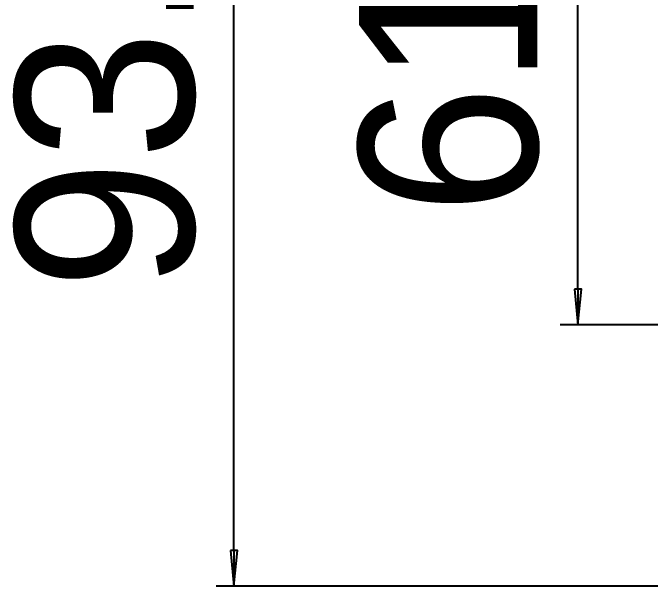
# Model space of a CAD drawing. Header units: millimetres. Extents: x 3118 to 4801, y 919 to 1849.
# Drawn here: x 3209.2 to 3262.8, y 1548.7 to 1597 of the extents above; entities that cross this region are included whole.
import ezdxf

# ---------------------------------------------------------------- set-up
doc = ezdxf.new("R2010")
doc.units = ezdxf.units.MM
doc.header["$LTSCALE"] = 1.8
doc.layers.add('치수(ISO)', color=7, linetype='Continuous', lineweight=25)
doc.styles.add('레이블 문자 (JIS)', font='')
doc.styles.get('레이블 문자 (JIS)').set_extended_font_data('Gulim')
doc.dimstyles.new('복사 대상기본값 (JIS)', dxfattribs={"dimscale": 1.5, "dimtxt": 3, "dimasz": 2, "dimexe": 1, "dimexo": 0.5, "dimgap": 0.8, "dimtad": 1, "dimdsep": 46, "dimtxsty": '레이블 문자 (JIS)', "dimblk": 'Filled-1', "dimcen": 0.09, "dimdle": 10, "dimclrd": 256, "dimclre": 256, "dimclrt": 256, "dimazin": 2, "dimtfac": 0.666667, "dimtmove": 0, "dimatfit": 3, "dimldrblk": 'OPEN', "dimfxl": 1, "dimtolj": 1, "dimtzin": 0, "dimlwd": -1, "dimlwe": -1, "dimarcsym": 0})

# ---------------------------------------------------------------- blocks, each defined once
blk = doc.blocks.new('Filled-1')
at = {"color": 0}
for p, q in [((0, 0), (-1, 0.1)), ((-1, 0.1), (-1, -0.1)), ((-1, 0), (0, 0)), ((-1, -0.1), (0, 0))]:
    blk.add_line(p, q, dxfattribs=at)
at = {"color": 0, "flags": 128}
blk.add_lwpolyline([(-1, -0.1), (0, 0), (-1, 0.1), (-1, -0.1)], dxfattribs=at)
at = {"color": 0}
blk.add_solid([(-1, -0.1), (0, 0), (-1, 0.1), (-1, -0.1)], dxfattribs=at)
blk = doc.blocks.new('*D653')
at = {"layer": 'Defpoints', "color": 0}
for p in [(3256.751, 1632.327), (3301.46, 1632.327), (3301.46, 1570.727)]:
    blk.add_point(p, dxfattribs=at)
at = {"layer": '치수(ISO)'}
for p, q in [((3300.71, 1632.327), (3255.251, 1632.327)), ((3256.751, 1573.727), (3256.751, 1629.327)), ((3300.71, 1570.727), (3255.251, 1570.727))]:
    blk.add_line(p, q, dxfattribs=at)
at = {"layer": '치수(ISO)', "linetype": 'ByBlock', "xscale": 3, "yscale": 3, "zscale": 3}
for p, rotation in [((3256.751, 1632.327), 90), ((3256.751, 1570.727), 270)]:
    blk.add_blockref('Filled-1', p, dxfattribs=dict(at, rotation=rotation))
at = {"layer": '치수(ISO)', "insert": (3238.332, 1599.061), "char_height": 15, "attachment_point": 2, "rotation": 90, "style": '레이블 문자 (JIS)'}
blk.add_mtext('\\A1;61.6', dxfattribs=at)
blk = doc.blocks.new('_Open')
at = {"color": 0, "linetype": 'ByBlock', "lineweight": -2}
for p, q in [((-1, 0.167), (0, 0)), ((-1, -0.167), (0, 0)), ((0, 0), (-1, 0))]:
    blk.add_line(p, q, dxfattribs=at)
blk = doc.blocks.new('*D654')
at = {"layer": 'Defpoints', "color": 0}
for p in [(3227.816, 1642.327), (3304.46, 1642.327), (3304.46, 1548.727)]:
    blk.add_point(p, dxfattribs=at)
at = {"layer": '치수(ISO)'}
for p, q in [((3303.71, 1642.327), (3226.316, 1642.327)), ((3227.816, 1551.727), (3227.816, 1639.327)), ((3303.71, 1548.727), (3226.316, 1548.727))]:
    blk.add_line(p, q, dxfattribs=at)
at = {"layer": '치수(ISO)', "linetype": 'ByBlock', "xscale": 3, "yscale": 3, "zscale": 3}
for p, rotation in [((3227.816, 1642.327), 90), ((3227.816, 1548.727), 270)]:
    blk.add_blockref('Filled-1', p, dxfattribs=dict(at, rotation=rotation))
at = {"layer": '치수(ISO)', "insert": (3209.436, 1592.77), "char_height": 15, "attachment_point": 2, "rotation": 90, "style": '레이블 문자 (JIS)'}
blk.add_mtext('\\A1;93.6', dxfattribs=at)

msp = doc.modelspace()

# ---------------------------------------------------------------- dimensions: what is measured, and where the dimension line sits
at = {"layer": '치수(ISO)'}
for base, p1, p2, picture, middle in [((3227.816, 1642.327), (3304.46, 1548.727), (3304.46, 1642.327), '*D654', (3227.816, 1592.77)), ((3256.751, 1632.327), (3301.46, 1570.727), (3301.46, 1632.327), '*D653', (3256.751, 1599.061))]:
    dim = msp.add_linear_dim(base=base, p1=p1, p2=p2, angle=90, dimstyle='복사 대상기본값 (JIS)', override={"dimtxt": 10, "dimgap": 2, "dimtxsty": '레이블 문자 (JIS)', "dimtofl": 0, "dimatfit": 1, "dimldrblk": 'Open'}, dxfattribs=at)
    dim.commit()
    dim.dimension.update_dxf_attribs({"geometry": picture, "text_midpoint": middle, "dimtype": 160})

doc.saveas('drawing.dxf')
